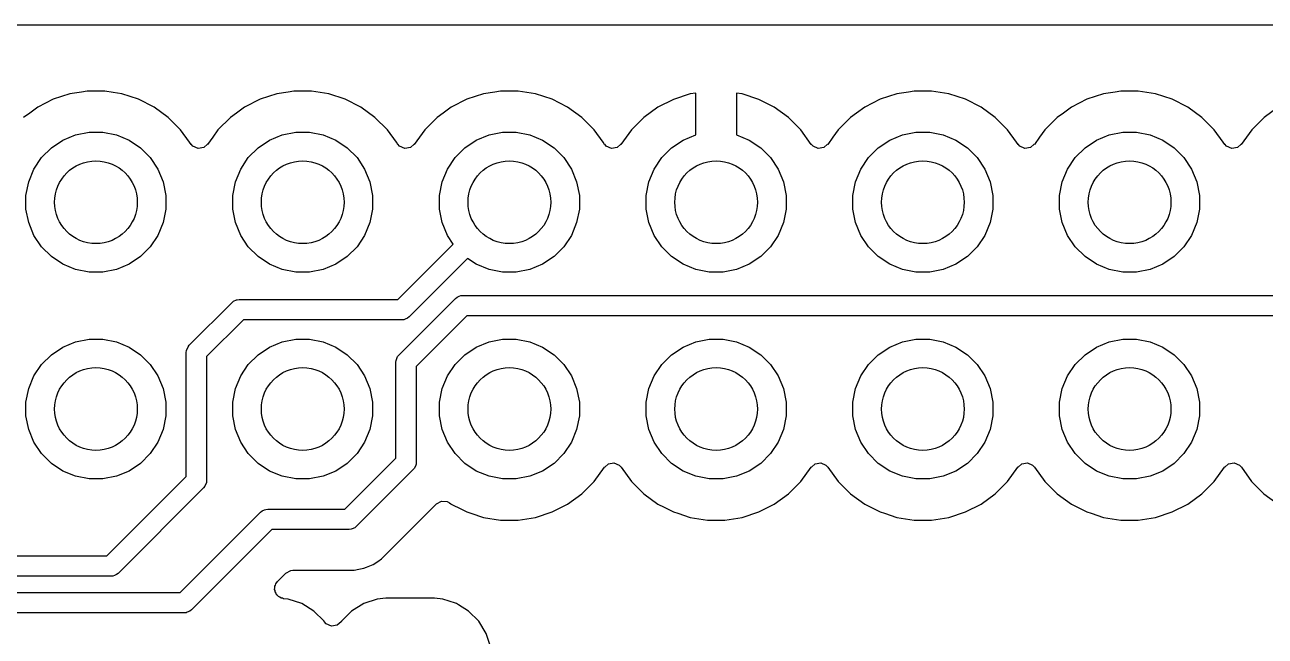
# Model space of a CAD drawing. Header units: inches. Extents: x 1.91 to 4.47, y -4.27 to -2.07.
# Drawn here: x 2.505 to 3.105, y -2.365 to -2.069 of the extents above; entities that cross this region are included whole.
import ezdxf

# ---------------------------------------------------------------- set-up
doc = ezdxf.new("R2010")
doc.units = ezdxf.units.IN
doc.header["$MEASUREMENT"] = 0
doc.layers.add('BLACK', color=250, linetype='CONTINUOUS')

msp = doc.modelspace()

# ---------------------------------------------------------------- linework, layer by layer
at = {"layer": 'BLACK', "linetype": 'CONTINUOUS'}
for p, q in [((2.02821, -2.06892), (4.34975, -2.06892)), ((2.51836, -2.10495), (2.51083, -2.10879)), ((2.5264, -2.10234), (2.51836, -2.10495)), ((2.51836, -2.10495), (2.51836, -2.10495)), ((2.53197, -2.10146), (2.5264, -2.10234)), ((2.53475, -2.10102), (2.53197, -2.10146)), ((2.5432, -2.10102), (2.53475, -2.10102)), ((2.54738, -2.10168), (2.5432, -2.10102)), ((2.55155, -2.10234), (2.54738, -2.10168)), ((2.55959, -2.10495), (2.55155, -2.10234)), ((2.56712, -2.10879), (2.55959, -2.10495)), ((2.55959, -2.10495), (2.55959, -2.10495)), ((2.61836, -2.10495), (2.61083, -2.10879)), ((2.6264, -2.10234), (2.61836, -2.10495)), ((2.61836, -2.10495), (2.61836, -2.10495)), ((2.63197, -2.10146), (2.6264, -2.10234)), ((2.63475, -2.10102), (2.63197, -2.10146)), ((2.6432, -2.10102), (2.63475, -2.10102)), ((2.64738, -2.10168), (2.6432, -2.10102)), ((2.65155, -2.10234), (2.64738, -2.10168)), ((2.65959, -2.10495), (2.65155, -2.10234)), ((2.66712, -2.10879), (2.65959, -2.10495)), ((2.65959, -2.10495), (2.65959, -2.10495)), ((2.71836, -2.10495), (2.71083, -2.10879)), ((2.7264, -2.10234), (2.71836, -2.10495)), ((2.71836, -2.10495), (2.71836, -2.10495)), ((2.73197, -2.10146), (2.7264, -2.10234)), ((2.73475, -2.10102), (2.73197, -2.10146)), ((2.7432, -2.10102), (2.73475, -2.10102)), ((2.74738, -2.10168), (2.7432, -2.10102)), ((2.75155, -2.10234), (2.74738, -2.10168)), ((2.75959, -2.10495), (2.75155, -2.10234)), ((2.76712, -2.10879), (2.75959, -2.10495)), ((2.75959, -2.10495), (2.75959, -2.10495)), ((2.81837, -2.10497), (2.81084, -2.10881)), ((2.82641, -2.10236), (2.81837, -2.10497)), ((2.82913, -2.10193), (2.82641, -2.10236)), ((2.82913, -2.12218), (2.82913, -2.10193)), ((2.85155, -2.10236), (2.84882, -2.10193)), ((2.84882, -2.10193), (2.84882, -2.12218)), ((2.85958, -2.10497), (2.85155, -2.10236)), ((2.86711, -2.10881), (2.85958, -2.10497)), ((2.91836, -2.10495), (2.91083, -2.10879)), ((2.9264, -2.10234), (2.91836, -2.10495)), ((2.91836, -2.10495), (2.91836, -2.10495)), ((2.93197, -2.10146), (2.9264, -2.10234)), ((2.93475, -2.10102), (2.93197, -2.10146)), ((2.9432, -2.10102), (2.93475, -2.10102)), ((2.94738, -2.10168), (2.9432, -2.10102)), ((2.95155, -2.10234), (2.94738, -2.10168)), ((2.95959, -2.10495), (2.95155, -2.10234)), ((2.96712, -2.10879), (2.95959, -2.10495)), ((2.95959, -2.10495), (2.95959, -2.10495)), ((3.01836, -2.10495), (3.01083, -2.10879)), ((3.0264, -2.10234), (3.01836, -2.10495)), ((3.01836, -2.10495), (3.01836, -2.10495)), ((3.03197, -2.10146), (3.0264, -2.10234)), ((3.03475, -2.10102), (3.03197, -2.10146)), ((3.0432, -2.10102), (3.03475, -2.10102)), ((3.04738, -2.10168), (3.0432, -2.10102)), ((3.05155, -2.10234), (3.04738, -2.10168)), ((3.05959, -2.10495), (3.05155, -2.10234)), ((3.06712, -2.10879), (3.05959, -2.10495)), ((3.05959, -2.10495), (3.05959, -2.10495)), ((2.50693, -2.11163), (2.50399, -2.11376)), ((2.51083, -2.10879), (2.50693, -2.11163)), ((2.57396, -2.11376), (2.56712, -2.10879)), ((2.60693, -2.11163), (2.60399, -2.11376)), ((2.61083, -2.10879), (2.60693, -2.11163)), ((2.67396, -2.11376), (2.66712, -2.10879)), ((2.70693, -2.11163), (2.70399, -2.11376)), ((2.71083, -2.10879), (2.70693, -2.11163)), ((2.77396, -2.11376), (2.76712, -2.10879)), ((2.81084, -2.10881), (2.804, -2.11378)), ((2.87395, -2.11378), (2.86711, -2.10881)), ((2.90693, -2.11163), (2.90399, -2.11376)), ((2.91083, -2.10879), (2.90693, -2.11163)), ((2.97396, -2.11376), (2.96712, -2.10879)), ((3.00693, -2.11163), (3.00399, -2.11376)), ((3.01083, -2.10879), (3.00693, -2.11163)), ((3.07396, -2.11376), (3.06712, -2.10879)), ((3.11084, -2.10881), (3.104, -2.11378)), ((2.57994, -2.11974), (2.57396, -2.11376)), ((2.60399, -2.11376), (2.59801, -2.11974)), ((2.60399, -2.11376), (2.60399, -2.11376)), ((2.60399, -2.11376), (2.60399, -2.11376)), ((2.67994, -2.11974), (2.67396, -2.11376)), ((2.70399, -2.11376), (2.69801, -2.11974)), ((2.70399, -2.11376), (2.70399, -2.11376)), ((2.70399, -2.11376), (2.70399, -2.11376)), ((2.77994, -2.11974), (2.77396, -2.11376)), ((2.804, -2.11378), (2.79803, -2.11975)), ((2.804, -2.11378), (2.804, -2.11378)), ((2.87992, -2.11975), (2.87395, -2.11378)), ((2.90399, -2.11376), (2.89801, -2.11974)), ((2.90399, -2.11376), (2.90399, -2.11376)), ((2.90399, -2.11376), (2.90399, -2.11376)), ((2.97994, -2.11974), (2.97396, -2.11376)), ((3.00399, -2.11376), (2.99801, -2.11974)), ((3.00399, -2.11376), (3.00399, -2.11376)), ((3.00399, -2.11376), (3.00399, -2.11376)), ((3.07994, -2.11974), (3.07396, -2.11376)), ((3.104, -2.11378), (3.09803, -2.11975)), ((3.104, -2.11378), (3.104, -2.11378)), ((2.52295, -2.12474), (2.52911, -2.12219)), ((2.52911, -2.12219), (2.53564, -2.12089)), ((2.53564, -2.12089), (2.54231, -2.12089)), ((2.54231, -2.12089), (2.54885, -2.12219)), ((2.54885, -2.12219), (2.555, -2.12474)), ((2.58429, -2.12573), (2.57994, -2.11974)), ((2.59545, -2.12326), (2.59293, -2.12673)), ((2.59801, -2.11974), (2.59545, -2.12326)), ((2.59801, -2.11974), (2.59801, -2.11974)), ((2.59801, -2.11974), (2.59801, -2.11974)), ((2.62295, -2.12474), (2.62911, -2.12219)), ((2.62911, -2.12219), (2.63564, -2.12089)), ((2.63564, -2.12089), (2.64231, -2.12089)), ((2.64231, -2.12089), (2.64885, -2.12219)), ((2.64885, -2.12219), (2.655, -2.12474)), ((2.68429, -2.12573), (2.67994, -2.11974)), ((2.69545, -2.12326), (2.69293, -2.12673)), ((2.69801, -2.11974), (2.69545, -2.12326)), ((2.69801, -2.11974), (2.69801, -2.11974)), ((2.69801, -2.11974), (2.69801, -2.11974)), ((2.72295, -2.12474), (2.72911, -2.12219)), ((2.72911, -2.12219), (2.73564, -2.12089)), ((2.73564, -2.12089), (2.74231, -2.12089)), ((2.74231, -2.12089), (2.74885, -2.12219)), ((2.74885, -2.12219), (2.755, -2.12474)), ((2.78429, -2.12573), (2.77994, -2.11974)), ((2.79803, -2.11975), (2.79295, -2.12674)), ((2.79803, -2.11975), (2.79803, -2.11975)), ((2.82295, -2.12474), (2.82911, -2.12219)), ((2.82911, -2.12219), (2.82913, -2.12218)), ((2.84882, -2.12218), (2.84885, -2.12219)), ((2.84885, -2.12219), (2.855, -2.12474)), ((2.885, -2.12674), (2.87992, -2.11975)), ((2.87992, -2.11975), (2.87992, -2.11975)), ((2.89545, -2.12326), (2.89293, -2.12673)), ((2.89801, -2.11974), (2.89545, -2.12326)), ((2.89801, -2.11974), (2.89801, -2.11974)), ((2.89801, -2.11974), (2.89801, -2.11974)), ((2.92295, -2.12474), (2.92911, -2.12219)), ((2.92911, -2.12219), (2.93564, -2.12089)), ((2.93564, -2.12089), (2.94231, -2.12089)), ((2.94231, -2.12089), (2.94885, -2.12219)), ((2.94885, -2.12219), (2.955, -2.12474)), ((2.98429, -2.12573), (2.97994, -2.11974)), ((2.99545, -2.12326), (2.99293, -2.12673)), ((2.99801, -2.11974), (2.99545, -2.12326)), ((2.99801, -2.11974), (2.99801, -2.11974)), ((2.99801, -2.11974), (2.99801, -2.11974)), ((3.02295, -2.12474), (3.02911, -2.12219)), ((3.02911, -2.12219), (3.03564, -2.12089)), ((3.03564, -2.12089), (3.04231, -2.12089)), ((3.04231, -2.12089), (3.04885, -2.12219)), ((3.04885, -2.12219), (3.055, -2.12474)), ((3.08429, -2.12573), (3.07994, -2.11974)), ((3.09803, -2.11975), (3.09295, -2.12674)), ((3.09803, -2.11975), (3.09803, -2.11975)), ((2.51269, -2.13316), (2.51741, -2.12844)), ((2.51741, -2.12844), (2.52295, -2.12474)), ((2.555, -2.12474), (2.56055, -2.12844)), ((2.56055, -2.12844), (2.56526, -2.13316)), ((2.58502, -2.12673), (2.58429, -2.12573)), ((2.58506, -2.12671), (2.58502, -2.12673)), ((2.58586, -2.12763), (2.58506, -2.12671)), ((2.58838, -2.12872), (2.58586, -2.12763)), ((2.5911, -2.12827), (2.58838, -2.12872)), ((2.59286, -2.12668), (2.5911, -2.12827)), ((2.59293, -2.12673), (2.59286, -2.12668)), ((2.61269, -2.13316), (2.61741, -2.12844)), ((2.61741, -2.12844), (2.62295, -2.12474)), ((2.655, -2.12474), (2.66055, -2.12844)), ((2.66055, -2.12844), (2.66526, -2.13316)), ((2.68502, -2.12673), (2.68429, -2.12573)), ((2.68506, -2.12671), (2.68502, -2.12673)), ((2.68586, -2.12763), (2.68506, -2.12671)), ((2.68838, -2.12872), (2.68586, -2.12763)), ((2.6911, -2.12827), (2.68838, -2.12872)), ((2.69286, -2.12668), (2.6911, -2.12827)), ((2.69293, -2.12673), (2.69286, -2.12668)), ((2.71269, -2.13316), (2.71741, -2.12844)), ((2.71741, -2.12844), (2.72295, -2.12474)), ((2.755, -2.12474), (2.76055, -2.12844)), ((2.76055, -2.12844), (2.76526, -2.13316)), ((2.78502, -2.12673), (2.78429, -2.12573)), ((2.78506, -2.12671), (2.78502, -2.12673)), ((2.78586, -2.12764), (2.78506, -2.12671)), ((2.78839, -2.12873), (2.78586, -2.12764)), ((2.7911, -2.12829), (2.78839, -2.12873)), ((2.79288, -2.12669), (2.7911, -2.12829)), ((2.79295, -2.12674), (2.79288, -2.12669)), ((2.81269, -2.13316), (2.81741, -2.12844)), ((2.81741, -2.12844), (2.82295, -2.12474)), ((2.855, -2.12474), (2.86055, -2.12844)), ((2.86055, -2.12844), (2.86526, -2.13316)), ((2.88504, -2.12672), (2.885, -2.12674)), ((2.88585, -2.12765), (2.88504, -2.12672)), ((2.88837, -2.12874), (2.88585, -2.12765)), ((2.89108, -2.12829), (2.88837, -2.12874)), ((2.89286, -2.12668), (2.89108, -2.12829)), ((2.89293, -2.12673), (2.89286, -2.12668)), ((2.91269, -2.13316), (2.91741, -2.12844)), ((2.91741, -2.12844), (2.92295, -2.12474)), ((2.955, -2.12474), (2.96055, -2.12844)), ((2.96055, -2.12844), (2.96526, -2.13316)), ((2.98502, -2.12673), (2.98429, -2.12573)), ((2.98506, -2.12671), (2.98502, -2.12673)), ((2.98586, -2.12763), (2.98506, -2.12671)), ((2.98838, -2.12872), (2.98586, -2.12763)), ((2.9911, -2.12827), (2.98838, -2.12872)), ((2.99286, -2.12668), (2.9911, -2.12827)), ((2.99293, -2.12673), (2.99286, -2.12668)), ((3.01269, -2.13316), (3.01741, -2.12844)), ((3.01741, -2.12844), (3.02295, -2.12474)), ((3.055, -2.12474), (3.06055, -2.12844)), ((3.06055, -2.12844), (3.06526, -2.13316)), ((3.08502, -2.12673), (3.08429, -2.12573)), ((3.08506, -2.12671), (3.08502, -2.12673)), ((3.08586, -2.12764), (3.08506, -2.12671)), ((3.08839, -2.12873), (3.08586, -2.12764)), ((3.0911, -2.12829), (3.08839, -2.12873)), ((3.09288, -2.12669), (3.0911, -2.12829)), ((3.09295, -2.12674), (3.09288, -2.12669)), ((2.50899, -2.1387), (2.51269, -2.13316)), ((2.56526, -2.13316), (2.56896, -2.1387)), ((2.60899, -2.1387), (2.61269, -2.13316)), ((2.66526, -2.13316), (2.66896, -2.1387)), ((2.70899, -2.1387), (2.71269, -2.13316)), ((2.76526, -2.13316), (2.76896, -2.1387)), ((2.80899, -2.1387), (2.81269, -2.13316)), ((2.86526, -2.13316), (2.86896, -2.1387)), ((2.90899, -2.1387), (2.91269, -2.13316)), ((2.96526, -2.13316), (2.96896, -2.1387)), ((3.00899, -2.1387), (3.01269, -2.13316)), ((3.06526, -2.13316), (3.06896, -2.1387)), ((2.50644, -2.14485), (2.50899, -2.1387)), ((2.56896, -2.1387), (2.57151, -2.14485)), ((2.60644, -2.14485), (2.60899, -2.1387)), ((2.66896, -2.1387), (2.67151, -2.14485)), ((2.70644, -2.14485), (2.70899, -2.1387)), ((2.76896, -2.1387), (2.77151, -2.14485)), ((2.80644, -2.14485), (2.80899, -2.1387)), ((2.86896, -2.1387), (2.87151, -2.14485)), ((2.90644, -2.14485), (2.90899, -2.1387)), ((2.96896, -2.1387), (2.97151, -2.14485)), ((3.00644, -2.14485), (3.00899, -2.1387)), ((3.06896, -2.1387), (3.07151, -2.14485)), ((2.50514, -2.15139), (2.50644, -2.14485)), ((2.57151, -2.14485), (2.57281, -2.15139)), ((2.60514, -2.15139), (2.60644, -2.14485)), ((2.67151, -2.14485), (2.67281, -2.15139)), ((2.70514, -2.15139), (2.70644, -2.14485)), ((2.77151, -2.14485), (2.77281, -2.15139)), ((2.80514, -2.15139), (2.80644, -2.14485)), ((2.87151, -2.14485), (2.87281, -2.15139)), ((2.90514, -2.15139), (2.90644, -2.14485)), ((2.97151, -2.14485), (2.97281, -2.15139)), ((3.00514, -2.15139), (3.00644, -2.14485)), ((3.07151, -2.14485), (3.07281, -2.15139)), ((2.50514, -2.15806), (2.50514, -2.15139)), ((2.57281, -2.15139), (2.57281, -2.15806)), ((2.60514, -2.15806), (2.60514, -2.15139)), ((2.67281, -2.15139), (2.67281, -2.15806)), ((2.70514, -2.15806), (2.70514, -2.15139)), ((2.77281, -2.15139), (2.77281, -2.15806)), ((2.80514, -2.15806), (2.80514, -2.15139)), ((2.87281, -2.15139), (2.87281, -2.15806)), ((2.90514, -2.15806), (2.90514, -2.15139)), ((2.97281, -2.15139), (2.97281, -2.15806)), ((3.00514, -2.15806), (3.00514, -2.15139)), ((3.07281, -2.15139), (3.07281, -2.15806)), ((2.50644, -2.16459), (2.50514, -2.15806)), ((2.57281, -2.15806), (2.57151, -2.16459)), ((2.60644, -2.16459), (2.60514, -2.15806)), ((2.67281, -2.15806), (2.67151, -2.16459)), ((2.70644, -2.16459), (2.70514, -2.15806)), ((2.77281, -2.15806), (2.77151, -2.16459)), ((2.80644, -2.16459), (2.80514, -2.15806)), ((2.87281, -2.15806), (2.87151, -2.16459)), ((2.90644, -2.16459), (2.90514, -2.15806)), ((2.97281, -2.15806), (2.97151, -2.16459)), ((3.00644, -2.16459), (3.00514, -2.15806)), ((3.07281, -2.15806), (3.07151, -2.16459)), ((2.50899, -2.17075), (2.50644, -2.16459)), ((2.57151, -2.16459), (2.56896, -2.17075)), ((2.60899, -2.17075), (2.60644, -2.16459)), ((2.67151, -2.16459), (2.66896, -2.17075)), ((2.70899, -2.17075), (2.70644, -2.16459)), ((2.77151, -2.16459), (2.76896, -2.17075)), ((2.80899, -2.17075), (2.80644, -2.16459)), ((2.87151, -2.16459), (2.86896, -2.17075)), ((2.90899, -2.17075), (2.90644, -2.16459)), ((2.97151, -2.16459), (2.96896, -2.17075)), ((3.00899, -2.17075), (3.00644, -2.16459)), ((3.07151, -2.16459), (3.06896, -2.17075)), ((2.51269, -2.17629), (2.50899, -2.17075)), ((2.56896, -2.17075), (2.56526, -2.17629)), ((2.61269, -2.17629), (2.60899, -2.17075)), ((2.66896, -2.17075), (2.66526, -2.17629)), ((2.71179, -2.17495), (2.70899, -2.17075)), ((2.76896, -2.17075), (2.76526, -2.17629)), ((2.81269, -2.17629), (2.80899, -2.17075)), ((2.86896, -2.17075), (2.86526, -2.17629)), ((2.91269, -2.17629), (2.90899, -2.17075)), ((2.96896, -2.17075), (2.96526, -2.17629)), ((3.01269, -2.17629), (3.00899, -2.17075)), ((3.06896, -2.17075), (3.06526, -2.17629)), ((2.51741, -2.18101), (2.51269, -2.17629)), ((2.56526, -2.17629), (2.56055, -2.18101)), ((2.61741, -2.18101), (2.61269, -2.17629)), ((2.66526, -2.17629), (2.66055, -2.18101)), ((2.68497, -2.20177), (2.71179, -2.17495)), ((2.76526, -2.17629), (2.76055, -2.18101)), ((2.81741, -2.18101), (2.81269, -2.17629)), ((2.86526, -2.17629), (2.86055, -2.18101)), ((2.91741, -2.18101), (2.91269, -2.17629)), ((2.96526, -2.17629), (2.96055, -2.18101)), ((3.01741, -2.18101), (3.01269, -2.17629)), ((3.06526, -2.17629), (3.06055, -2.18101)), ((2.52295, -2.18471), (2.51741, -2.18101)), ((2.56055, -2.18101), (2.555, -2.18471)), ((2.62295, -2.18471), (2.61741, -2.18101)), ((2.66055, -2.18101), (2.655, -2.18471)), ((2.71875, -2.18191), (2.69049, -2.21017)), ((2.72295, -2.18471), (2.71875, -2.18191)), ((2.76055, -2.18101), (2.755, -2.18471)), ((2.82295, -2.18471), (2.81741, -2.18101)), ((2.86055, -2.18101), (2.855, -2.18471)), ((2.92295, -2.18471), (2.91741, -2.18101)), ((2.96055, -2.18101), (2.955, -2.18471)), ((3.02295, -2.18471), (3.01741, -2.18101)), ((3.06055, -2.18101), (3.055, -2.18471)), ((2.52911, -2.18726), (2.52295, -2.18471)), ((2.53564, -2.18856), (2.52911, -2.18726)), ((2.54231, -2.18856), (2.53564, -2.18856)), ((2.54885, -2.18726), (2.54231, -2.18856)), ((2.555, -2.18471), (2.54885, -2.18726)), ((2.62911, -2.18726), (2.62295, -2.18471)), ((2.63564, -2.18856), (2.62911, -2.18726)), ((2.64231, -2.18856), (2.63564, -2.18856)), ((2.64885, -2.18726), (2.64231, -2.18856)), ((2.655, -2.18471), (2.64885, -2.18726)), ((2.72911, -2.18726), (2.72295, -2.18471)), ((2.73564, -2.18856), (2.72911, -2.18726)), ((2.74231, -2.18856), (2.73564, -2.18856)), ((2.74885, -2.18726), (2.74231, -2.18856)), ((2.755, -2.18471), (2.74885, -2.18726)), ((2.82911, -2.18726), (2.82295, -2.18471)), ((2.83564, -2.18856), (2.82911, -2.18726)), ((2.84231, -2.18856), (2.83564, -2.18856)), ((2.84885, -2.18726), (2.84231, -2.18856)), ((2.855, -2.18471), (2.84885, -2.18726)), ((2.92911, -2.18726), (2.92295, -2.18471)), ((2.93564, -2.18856), (2.92911, -2.18726)), ((2.94231, -2.18856), (2.93564, -2.18856)), ((2.94885, -2.18726), (2.94231, -2.18856)), ((2.955, -2.18471), (2.94885, -2.18726)), ((3.02911, -2.18726), (3.02295, -2.18471)), ((3.03564, -2.18856), (3.02911, -2.18726)), ((3.04231, -2.18856), (3.03564, -2.18856)), ((3.04885, -2.18726), (3.04231, -2.18856)), ((3.055, -2.18471), (3.04885, -2.18726)), ((2.60553, -2.2026), (2.60701, -2.20199)), ((2.60701, -2.20199), (2.60731, -2.20187)), ((2.60731, -2.20187), (2.60827, -2.20177)), ((2.60731, -2.20187), (2.60731, -2.20187)), ((2.60827, -2.20177), (2.68497, -2.20177)), ((2.6855, -2.22866), (2.71291, -2.20124)), ((2.71291, -2.20124), (2.71365, -2.20063)), ((2.71365, -2.20063), (2.71469, -2.2002)), ((2.71365, -2.20063), (2.71365, -2.20063)), ((2.71469, -2.2002), (2.71543, -2.1999)), ((2.71543, -2.1999), (2.71639, -2.1998)), ((2.71543, -2.1999), (2.71543, -2.1999)), ((2.71639, -2.1998), (3.45953, -2.1998)), ((2.58412, -2.22388), (2.60479, -2.20321)), ((2.60479, -2.20321), (2.60553, -2.2026)), ((2.60553, -2.2026), (2.60553, -2.2026)), ((2.61031, -2.21161), (2.59252, -2.2294)), ((2.68701, -2.21161), (2.61031, -2.21161)), ((2.68797, -2.21152), (2.68701, -2.21161)), ((2.68849, -2.2113), (2.68797, -2.21152)), ((2.68797, -2.21152), (2.68797, -2.21152)), ((2.68974, -2.21078), (2.68849, -2.2113)), ((2.69049, -2.21017), (2.68974, -2.21078)), ((2.68974, -2.21078), (2.68974, -2.21078)), ((2.71843, -2.20965), (2.6939, -2.23417)), ((3.46156, -2.20965), (2.71843, -2.20965)), ((2.51741, -2.22844), (2.52295, -2.22474)), ((2.52295, -2.22474), (2.52911, -2.22219)), ((2.52911, -2.22219), (2.53564, -2.22089)), ((2.53564, -2.22089), (2.54231, -2.22089)), ((2.54231, -2.22089), (2.54885, -2.22219)), ((2.54885, -2.22219), (2.555, -2.22474)), ((2.555, -2.22474), (2.56055, -2.22844)), ((2.58277, -2.2264), (2.58351, -2.22463)), ((2.58351, -2.22463), (2.58412, -2.22388)), ((2.58351, -2.22463), (2.58351, -2.22463)), ((2.61741, -2.22844), (2.62295, -2.22474)), ((2.62295, -2.22474), (2.62911, -2.22219)), ((2.62911, -2.22219), (2.63564, -2.22089)), ((2.63564, -2.22089), (2.64231, -2.22089)), ((2.64231, -2.22089), (2.64885, -2.22219)), ((2.64885, -2.22219), (2.655, -2.22474)), ((2.655, -2.22474), (2.66055, -2.22844)), ((2.71741, -2.22844), (2.72295, -2.22474)), ((2.72295, -2.22474), (2.72911, -2.22219)), ((2.72911, -2.22219), (2.73564, -2.22089)), ((2.73564, -2.22089), (2.74231, -2.22089)), ((2.74231, -2.22089), (2.74885, -2.22219)), ((2.74885, -2.22219), (2.755, -2.22474)), ((2.755, -2.22474), (2.76055, -2.22844)), ((2.81741, -2.22844), (2.82295, -2.22474)), ((2.82295, -2.22474), (2.82911, -2.22219)), ((2.82911, -2.22219), (2.83564, -2.22089)), ((2.83564, -2.22089), (2.84231, -2.22089)), ((2.84231, -2.22089), (2.84885, -2.22219)), ((2.84885, -2.22219), (2.855, -2.22474)), ((2.855, -2.22474), (2.86055, -2.22844)), ((2.91741, -2.22844), (2.92295, -2.22474)), ((2.92295, -2.22474), (2.92911, -2.22219)), ((2.92911, -2.22219), (2.93564, -2.22089)), ((2.93564, -2.22089), (2.94231, -2.22089)), ((2.94231, -2.22089), (2.94885, -2.22219)), ((2.94885, -2.22219), (2.955, -2.22474)), ((2.955, -2.22474), (2.96055, -2.22844)), ((3.01741, -2.22844), (3.02295, -2.22474)), ((3.02295, -2.22474), (3.02911, -2.22219)), ((3.02911, -2.22219), (3.03564, -2.22089)), ((3.03564, -2.22089), (3.04231, -2.22089)), ((3.04231, -2.22089), (3.04885, -2.22219)), ((3.04885, -2.22219), (3.055, -2.22474)), ((3.055, -2.22474), (3.06055, -2.22844)), ((2.51269, -2.23316), (2.51741, -2.22844)), ((2.56055, -2.22844), (2.56526, -2.23316)), ((2.58268, -2.22736), (2.58277, -2.2264)), ((2.58268, -2.28733), (2.58268, -2.22736)), ((2.59252, -2.2294), (2.59252, -2.28937)), ((2.61269, -2.23316), (2.61741, -2.22844)), ((2.66055, -2.22844), (2.66526, -2.23316)), ((2.68406, -2.23214), (2.68415, -2.23118)), ((2.68415, -2.23118), (2.68488, -2.2294)), ((2.68488, -2.2294), (2.6855, -2.22866)), ((2.68488, -2.2294), (2.68488, -2.2294)), ((2.71269, -2.23316), (2.71741, -2.22844)), ((2.76055, -2.22844), (2.76526, -2.23316)), ((2.81269, -2.23316), (2.81741, -2.22844)), ((2.86055, -2.22844), (2.86526, -2.23316)), ((2.91269, -2.23316), (2.91741, -2.22844)), ((2.96055, -2.22844), (2.96526, -2.23316)), ((3.01269, -2.23316), (3.01741, -2.22844)), ((3.06055, -2.22844), (3.06526, -2.23316)), ((2.50899, -2.2387), (2.51269, -2.23316)), ((2.56526, -2.23316), (2.56896, -2.2387)), ((2.60899, -2.2387), (2.61269, -2.23316)), ((2.66526, -2.23316), (2.66896, -2.2387)), ((2.68406, -2.27847), (2.68406, -2.23214)), ((2.6939, -2.23417), (2.6939, -2.28051)), ((2.70899, -2.2387), (2.71269, -2.23316)), ((2.76526, -2.23316), (2.76896, -2.2387)), ((2.80899, -2.2387), (2.81269, -2.23316)), ((2.86526, -2.23316), (2.86896, -2.2387)), ((2.90899, -2.2387), (2.91269, -2.23316)), ((2.96526, -2.23316), (2.96896, -2.2387)), ((3.00899, -2.2387), (3.01269, -2.23316)), ((3.06526, -2.23316), (3.06896, -2.2387)), ((2.50644, -2.24485), (2.50899, -2.2387)), ((2.56896, -2.2387), (2.57151, -2.24485)), ((2.60644, -2.24485), (2.60899, -2.2387)), ((2.66896, -2.2387), (2.67151, -2.24485)), ((2.70644, -2.24485), (2.70899, -2.2387)), ((2.76896, -2.2387), (2.77151, -2.24485)), ((2.80644, -2.24485), (2.80899, -2.2387)), ((2.86896, -2.2387), (2.87151, -2.24485)), ((2.90644, -2.24485), (2.90899, -2.2387)), ((2.96896, -2.2387), (2.97151, -2.24485)), ((3.00644, -2.24485), (3.00899, -2.2387)), ((3.06896, -2.2387), (3.07151, -2.24485)), ((2.50514, -2.25139), (2.50644, -2.24485)), ((2.57151, -2.24485), (2.57281, -2.25139)), ((2.60514, -2.25139), (2.60644, -2.24485)), ((2.67151, -2.24485), (2.67281, -2.25139)), ((2.70514, -2.25139), (2.70644, -2.24485)), ((2.77151, -2.24485), (2.77281, -2.25139)), ((2.80514, -2.25139), (2.80644, -2.24485)), ((2.87151, -2.24485), (2.87281, -2.25139)), ((2.90514, -2.25139), (2.90644, -2.24485)), ((2.97151, -2.24485), (2.97281, -2.25139)), ((3.00514, -2.25139), (3.00644, -2.24485)), ((3.07151, -2.24485), (3.07281, -2.25139)), ((2.50514, -2.25806), (2.50514, -2.25139)), ((2.57281, -2.25139), (2.57281, -2.25806)), ((2.60514, -2.25806), (2.60514, -2.25139)), ((2.67281, -2.25139), (2.67281, -2.25806)), ((2.70514, -2.25806), (2.70514, -2.25139)), ((2.77281, -2.25139), (2.77281, -2.25806)), ((2.80514, -2.25806), (2.80514, -2.25139)), ((2.87281, -2.25139), (2.87281, -2.25806)), ((2.90514, -2.25806), (2.90514, -2.25139)), ((2.97281, -2.25139), (2.97281, -2.25806)), ((3.00514, -2.25806), (3.00514, -2.25139)), ((3.07281, -2.25139), (3.07281, -2.25806)), ((2.50644, -2.26459), (2.50514, -2.25806)), ((2.57281, -2.25806), (2.57151, -2.26459)), ((2.60644, -2.26459), (2.60514, -2.25806)), ((2.67281, -2.25806), (2.67151, -2.26459)), ((2.70644, -2.26459), (2.70514, -2.25806)), ((2.77281, -2.25806), (2.77151, -2.26459)), ((2.80644, -2.26459), (2.80514, -2.25806)), ((2.87281, -2.25806), (2.87151, -2.26459)), ((2.90644, -2.26459), (2.90514, -2.25806)), ((2.97281, -2.25806), (2.97151, -2.26459)), ((3.00644, -2.26459), (3.00514, -2.25806)), ((3.07281, -2.25806), (3.07151, -2.26459)), ((2.50899, -2.27075), (2.50644, -2.26459)), ((2.57151, -2.26459), (2.56896, -2.27075)), ((2.60899, -2.27075), (2.60644, -2.26459)), ((2.67151, -2.26459), (2.66896, -2.27075)), ((2.70899, -2.27075), (2.70644, -2.26459)), ((2.77151, -2.26459), (2.76896, -2.27075)), ((2.80899, -2.27075), (2.80644, -2.26459)), ((2.87151, -2.26459), (2.86896, -2.27075)), ((2.90899, -2.27075), (2.90644, -2.26459)), ((2.97151, -2.26459), (2.96896, -2.27075)), ((3.00899, -2.27075), (3.00644, -2.26459)), ((3.07151, -2.26459), (3.06896, -2.27075)), ((2.51269, -2.27629), (2.50899, -2.27075)), ((2.56896, -2.27075), (2.56526, -2.27629)), ((2.61269, -2.27629), (2.60899, -2.27075)), ((2.66896, -2.27075), (2.66526, -2.27629)), ((2.71269, -2.27629), (2.70899, -2.27075)), ((2.76896, -2.27075), (2.76526, -2.27629)), ((2.81269, -2.27629), (2.80899, -2.27075)), ((2.86896, -2.27075), (2.86526, -2.27629)), ((2.91269, -2.27629), (2.90899, -2.27075)), ((2.96896, -2.27075), (2.96526, -2.27629)), ((3.01269, -2.27629), (3.00899, -2.27075)), ((3.06896, -2.27075), (3.06526, -2.27629)), ((2.51741, -2.28101), (2.51269, -2.27629)), ((2.56526, -2.27629), (2.56055, -2.28101)), ((2.61741, -2.28101), (2.61269, -2.27629)), ((2.65938, -2.30315), (2.68406, -2.27847)), ((2.66526, -2.27629), (2.66055, -2.28101)), ((2.71741, -2.28101), (2.71269, -2.27629)), ((2.76526, -2.27629), (2.76055, -2.28101)), ((2.81741, -2.28101), (2.81269, -2.27629)), ((2.86526, -2.27629), (2.86055, -2.28101)), ((2.91741, -2.28101), (2.91269, -2.27629)), ((2.96526, -2.27629), (2.96055, -2.28101)), ((3.01741, -2.28101), (3.01269, -2.27629)), ((3.06526, -2.27629), (3.06055, -2.28101)), ((2.52295, -2.28471), (2.51741, -2.28101)), ((2.52911, -2.28726), (2.52295, -2.28471)), ((2.555, -2.28471), (2.54885, -2.28726)), ((2.56055, -2.28101), (2.555, -2.28471)), ((2.62295, -2.28471), (2.61741, -2.28101)), ((2.62911, -2.28726), (2.62295, -2.28471)), ((2.655, -2.28471), (2.64885, -2.28726)), ((2.66055, -2.28101), (2.655, -2.28471)), ((2.69246, -2.28399), (2.6649, -2.31155)), ((2.69307, -2.28325), (2.69246, -2.28399)), ((2.69366, -2.28182), (2.69307, -2.28325)), ((2.69307, -2.28325), (2.69307, -2.28325)), ((2.6938, -2.28147), (2.69366, -2.28182)), ((2.6939, -2.28051), (2.6938, -2.28147)), ((2.6938, -2.28147), (2.6938, -2.28147)), ((2.72295, -2.28471), (2.71741, -2.28101)), ((2.72911, -2.28726), (2.72295, -2.28471)), ((2.755, -2.28471), (2.74885, -2.28726)), ((2.76055, -2.28101), (2.755, -2.28471)), ((2.77994, -2.28971), (2.78491, -2.28287)), ((2.78491, -2.28287), (2.78502, -2.28272)), ((2.78491, -2.28287), (2.78491, -2.28287)), ((2.78502, -2.28272), (2.7851, -2.28277)), ((2.7851, -2.28277), (2.78685, -2.28118)), ((2.78685, -2.28118), (2.78956, -2.28073)), ((2.78956, -2.28073), (2.79209, -2.28182)), ((2.79209, -2.28182), (2.79289, -2.28274)), ((2.79289, -2.28274), (2.79293, -2.28272)), ((2.79293, -2.28272), (2.79304, -2.28287)), ((2.79304, -2.28287), (2.79304, -2.28287)), ((2.79304, -2.28287), (2.79801, -2.28971)), ((2.82295, -2.28471), (2.81741, -2.28101)), ((2.82911, -2.28726), (2.82295, -2.28471)), ((2.855, -2.28471), (2.84885, -2.28726)), ((2.86055, -2.28101), (2.855, -2.28471)), ((2.87994, -2.28971), (2.88491, -2.28287)), ((2.88491, -2.28287), (2.88502, -2.28272)), ((2.88491, -2.28287), (2.88491, -2.28287)), ((2.88502, -2.28272), (2.8851, -2.28277)), ((2.8851, -2.28277), (2.88685, -2.28118)), ((2.88685, -2.28118), (2.88956, -2.28073)), ((2.88956, -2.28073), (2.89209, -2.28182)), ((2.89209, -2.28182), (2.89289, -2.28274)), ((2.89289, -2.28274), (2.89293, -2.28272)), ((2.89293, -2.28272), (2.89304, -2.28287)), ((2.89304, -2.28287), (2.89304, -2.28287)), ((2.89304, -2.28287), (2.89801, -2.28971)), ((2.92295, -2.28471), (2.91741, -2.28101)), ((2.92911, -2.28726), (2.92295, -2.28471)), ((2.955, -2.28471), (2.94885, -2.28726)), ((2.96055, -2.28101), (2.955, -2.28471)), ((2.97994, -2.28971), (2.98491, -2.28287)), ((2.98491, -2.28287), (2.98502, -2.28272)), ((2.98491, -2.28287), (2.98491, -2.28287)), ((2.98502, -2.28272), (2.9851, -2.28277)), ((2.9851, -2.28277), (2.98685, -2.28118)), ((2.98685, -2.28118), (2.98956, -2.28073)), ((2.98956, -2.28073), (2.99209, -2.28182)), ((2.99209, -2.28182), (2.99289, -2.28274)), ((2.99289, -2.28274), (2.99293, -2.28272)), ((2.99293, -2.28272), (2.99304, -2.28287)), ((2.99304, -2.28287), (2.99304, -2.28287)), ((2.99304, -2.28287), (2.99801, -2.28971)), ((3.02295, -2.28471), (3.01741, -2.28101)), ((3.02911, -2.28726), (3.02295, -2.28471)), ((3.055, -2.28471), (3.04885, -2.28726)), ((3.06055, -2.28101), (3.055, -2.28471)), ((3.07994, -2.28971), (3.08491, -2.28287)), ((3.08491, -2.28287), (3.08502, -2.28272)), ((3.08491, -2.28287), (3.08491, -2.28287)), ((3.08502, -2.28272), (3.0851, -2.28277)), ((3.0851, -2.28277), (3.08685, -2.28118)), ((3.08685, -2.28118), (3.08956, -2.28073)), ((3.08956, -2.28073), (3.09209, -2.28182)), ((3.09209, -2.28182), (3.09289, -2.28274)), ((3.09289, -2.28274), (3.09293, -2.28272)), ((3.09293, -2.28272), (3.09304, -2.28287)), ((3.09304, -2.28287), (3.09304, -2.28287)), ((3.09304, -2.28287), (3.09801, -2.28971)), ((2.53564, -2.28856), (2.52911, -2.28726)), ((2.54231, -2.28856), (2.53564, -2.28856)), ((2.54885, -2.28726), (2.54231, -2.28856)), ((2.54422, -2.32579), (2.58268, -2.28733)), ((2.59243, -2.29033), (2.59169, -2.2921)), ((2.59252, -2.28937), (2.59243, -2.29033)), ((2.63564, -2.28856), (2.62911, -2.28726)), ((2.64231, -2.28856), (2.63564, -2.28856)), ((2.64885, -2.28726), (2.64231, -2.28856)), ((2.73564, -2.28856), (2.72911, -2.28726)), ((2.74231, -2.28856), (2.73564, -2.28856)), ((2.74885, -2.28726), (2.74231, -2.28856)), ((2.77396, -2.29569), (2.77994, -2.28971)), ((2.79801, -2.28971), (2.80399, -2.29569)), ((2.83564, -2.28856), (2.82911, -2.28726)), ((2.84231, -2.28856), (2.83564, -2.28856)), ((2.84885, -2.28726), (2.84231, -2.28856)), ((2.87396, -2.29569), (2.87994, -2.28971)), ((2.89801, -2.28971), (2.90399, -2.29569)), ((2.93564, -2.28856), (2.92911, -2.28726)), ((2.94231, -2.28856), (2.93564, -2.28856)), ((2.94885, -2.28726), (2.94231, -2.28856)), ((2.97396, -2.29569), (2.97994, -2.28971)), ((2.99801, -2.28971), (3.00399, -2.29569)), ((3.03564, -2.28856), (3.02911, -2.28726)), ((3.04231, -2.28856), (3.03564, -2.28856)), ((3.04885, -2.28726), (3.04231, -2.28856)), ((3.07396, -2.29569), (3.07994, -2.28971)), ((3.09801, -2.28971), (3.10399, -2.29569)), ((2.59108, -2.29285), (2.54974, -2.33419)), ((2.59169, -2.2921), (2.59108, -2.29285)), ((2.59169, -2.2921), (2.59169, -2.2921)), ((2.76712, -2.30066), (2.77396, -2.29569)), ((2.80399, -2.29569), (2.81083, -2.30066)), ((2.86712, -2.30066), (2.87396, -2.29569)), ((2.90399, -2.29569), (2.91083, -2.30066)), ((2.96712, -2.30066), (2.97396, -2.29569)), ((3.00399, -2.29569), (3.01083, -2.30066)), ((3.06712, -2.30066), (3.07396, -2.29569)), ((3.10399, -2.29569), (3.11083, -2.30066)), ((2.61857, -2.30459), (2.61931, -2.30398)), ((2.61931, -2.30398), (2.62057, -2.30346)), ((2.61931, -2.30398), (2.61931, -2.30398)), ((2.62057, -2.30346), (2.62109, -2.30324)), ((2.62109, -2.30324), (2.62205, -2.30315)), ((2.62109, -2.30324), (2.62109, -2.30324)), ((2.62205, -2.30315), (2.65938, -2.30315)), ((2.68095, -2.32337), (2.70373, -2.30059)), ((2.70373, -2.30059), (2.70614, -2.29927)), ((2.70614, -2.29927), (2.70889, -2.29947)), ((2.70889, -2.29947), (2.71005, -2.30009)), ((2.71005, -2.30009), (2.71062, -2.30051)), ((2.71062, -2.30051), (2.71083, -2.30066)), ((2.71083, -2.30066), (2.71575, -2.30317)), ((2.71575, -2.30317), (2.71836, -2.30449)), ((2.75959, -2.30449), (2.76712, -2.30066)), ((2.81083, -2.30066), (2.8138, -2.30217)), ((2.8138, -2.30217), (2.81836, -2.30449)), ((2.85959, -2.30449), (2.86712, -2.30066)), ((2.91083, -2.30066), (2.9138, -2.30217)), ((2.9138, -2.30217), (2.91836, -2.30449)), ((2.95959, -2.30449), (2.96712, -2.30066)), ((3.01083, -2.30066), (3.0138, -2.30217)), ((3.0138, -2.30217), (3.01836, -2.30449)), ((3.05959, -2.30449), (3.06712, -2.30066)), ((2.57965, -2.3435), (2.61857, -2.30459)), ((2.71836, -2.30449), (2.71836, -2.30449)), ((2.71836, -2.30449), (2.72039, -2.30515)), ((2.72039, -2.30515), (2.7264, -2.30711)), ((2.7264, -2.30711), (2.73475, -2.30843)), ((2.73475, -2.30843), (2.73475, -2.30843)), ((2.73475, -2.30843), (2.7432, -2.30843)), ((2.7432, -2.30843), (2.75155, -2.30711)), ((2.7432, -2.30843), (2.7432, -2.30843)), ((2.75155, -2.30711), (2.75959, -2.30449)), ((2.81836, -2.30449), (2.81836, -2.30449)), ((2.81836, -2.30449), (2.82039, -2.30515)), ((2.82039, -2.30515), (2.8264, -2.30711)), ((2.8264, -2.30711), (2.83475, -2.30843)), ((2.83475, -2.30843), (2.83475, -2.30843)), ((2.83475, -2.30843), (2.8432, -2.30843)), ((2.8432, -2.30843), (2.85155, -2.30711)), ((2.8432, -2.30843), (2.8432, -2.30843)), ((2.85155, -2.30711), (2.85959, -2.30449)), ((2.91836, -2.30449), (2.91836, -2.30449)), ((2.91836, -2.30449), (2.92039, -2.30515)), ((2.92039, -2.30515), (2.9264, -2.30711)), ((2.9264, -2.30711), (2.93475, -2.30843)), ((2.93475, -2.30843), (2.93475, -2.30843)), ((2.93475, -2.30843), (2.9432, -2.30843)), ((2.9432, -2.30843), (2.95155, -2.30711)), ((2.9432, -2.30843), (2.9432, -2.30843)), ((2.95155, -2.30711), (2.95959, -2.30449)), ((3.01836, -2.30449), (3.01836, -2.30449)), ((3.01836, -2.30449), (3.02039, -2.30515)), ((3.02039, -2.30515), (3.0264, -2.30711)), ((3.0264, -2.30711), (3.03475, -2.30843)), ((3.03475, -2.30843), (3.03475, -2.30843)), ((3.03475, -2.30843), (3.0432, -2.30843)), ((3.0432, -2.30843), (3.05155, -2.30711)), ((3.0432, -2.30843), (3.0432, -2.30843)), ((3.05155, -2.30711), (3.05959, -2.30449)), ((2.62409, -2.31299), (2.58517, -2.35191)), ((2.66142, -2.31299), (2.62409, -2.31299)), ((2.66238, -2.3129), (2.66142, -2.31299)), ((2.6629, -2.31268), (2.66238, -2.3129)), ((2.66238, -2.3129), (2.66238, -2.3129)), ((2.66415, -2.31216), (2.6629, -2.31268)), ((2.6649, -2.31155), (2.66415, -2.31216)), ((2.66415, -2.31216), (2.66415, -2.31216)), ((2.32972, -2.32579), (2.54422, -2.32579)), ((2.6753, -2.32841), (2.67712, -2.3272)), ((2.67712, -2.3272), (2.68055, -2.32377)), ((2.68055, -2.32377), (2.68095, -2.32337)), ((2.68055, -2.32377), (2.68055, -2.32377)), ((2.68095, -2.32337), (2.68095, -2.32337)), ((2.63082, -2.33413), (2.63323, -2.33281)), ((2.63323, -2.33281), (2.63427, -2.3327)), ((2.63427, -2.3327), (2.66384, -2.3327)), ((2.66384, -2.3327), (2.66622, -2.33222)), ((2.66622, -2.33222), (2.6686, -2.33175)), ((2.6686, -2.33175), (2.66991, -2.33121)), ((2.66991, -2.33121), (2.67308, -2.32989)), ((2.67308, -2.32989), (2.6753, -2.32841)), ((2.54626, -2.33563), (2.33254, -2.33563)), ((2.54722, -2.33554), (2.54626, -2.33563)), ((2.54791, -2.33525), (2.54722, -2.33554)), ((2.54722, -2.33554), (2.54722, -2.33554)), ((2.54899, -2.3348), (2.54791, -2.33525)), ((2.54974, -2.33419), (2.54899, -2.3348)), ((2.54899, -2.3348), (2.54899, -2.3348)), ((2.62552, -2.34041), (2.62585, -2.33983)), ((2.62585, -2.33983), (2.62598, -2.33925)), ((2.62598, -2.33925), (2.62681, -2.33814)), ((2.62681, -2.33814), (2.63082, -2.33413)), ((2.34533, -2.3435), (2.57965, -2.3435)), ((2.62539, -2.34194), (2.62556, -2.34118)), ((2.62561, -2.34253), (2.62539, -2.34194)), ((2.62556, -2.34118), (2.62552, -2.34041)), ((2.62564, -2.34315), (2.62561, -2.34253)), ((2.62608, -2.34379), (2.62564, -2.34315)), ((2.62635, -2.34451), (2.62608, -2.34379)), ((2.62686, -2.34489), (2.62635, -2.34451)), ((2.62722, -2.34541), (2.62686, -2.34489)), ((2.62793, -2.3457), (2.62722, -2.34541)), ((2.62855, -2.34616), (2.62793, -2.3457)), ((2.58517, -2.35191), (2.58443, -2.35252)), ((2.62918, -2.34621), (2.62855, -2.34616)), ((2.62976, -2.34644), (2.62918, -2.34621)), ((2.632, -2.34667), (2.62976, -2.34644)), ((2.63855, -2.34884), (2.632, -2.34667)), ((2.632, -2.34667), (2.632, -2.34667)), ((2.64442, -2.35247), (2.63855, -2.34884)), ((2.63855, -2.34884), (2.63855, -2.34884)), ((2.66853, -2.34883), (2.66265, -2.35245)), ((2.67509, -2.34665), (2.66853, -2.34883)), ((2.66853, -2.34883), (2.66853, -2.34883)), ((2.67913, -2.34624), (2.67509, -2.34665)), ((2.67509, -2.34665), (2.67509, -2.34665)), ((2.70276, -2.34624), (2.67913, -2.34624)), ((2.67913, -2.34624), (2.67913, -2.34624)), ((2.7068, -2.34665), (2.70276, -2.34624)), ((2.71291, -2.34868), (2.7068, -2.34665)), ((2.7068, -2.34665), (2.7068, -2.34665)), ((2.71336, -2.34883), (2.71291, -2.34868)), ((2.71431, -2.34941), (2.71336, -2.34883)), ((2.71336, -2.34883), (2.71336, -2.34883)), ((2.71924, -2.35245), (2.71431, -2.34941)), ((2.58169, -2.35335), (2.35025, -2.35335)), ((2.58265, -2.35325), (2.58169, -2.35335)), ((2.58317, -2.35304), (2.58265, -2.35325)), ((2.58265, -2.35325), (2.58265, -2.35325)), ((2.58443, -2.35252), (2.58317, -2.35304)), ((2.58443, -2.35252), (2.58443, -2.35252)), ((2.6493, -2.35735), (2.64442, -2.35247)), ((2.64938, -2.35747), (2.6493, -2.35735)), ((2.6493, -2.35735), (2.6493, -2.35735)), ((2.6504, -2.35865), (2.64938, -2.35747)), ((2.65759, -2.35756), (2.65564, -2.35931)), ((2.65761, -2.35754), (2.65759, -2.35756)), ((2.65759, -2.35756), (2.65759, -2.35756)), ((2.65769, -2.35747), (2.65761, -2.35754)), ((2.65777, -2.35734), (2.65769, -2.35747)), ((2.66265, -2.35245), (2.65777, -2.35734)), ((2.65777, -2.35734), (2.65777, -2.35734)), ((2.72412, -2.35734), (2.71924, -2.35245)), ((2.72775, -2.36322), (2.72412, -2.35734)), ((2.65293, -2.35975), (2.6504, -2.35865)), ((2.65564, -2.35931), (2.65293, -2.35975)), ((2.72967, -2.36901), (2.72775, -2.36322))]:
    msp.add_line(p, q, dxfattribs=at)
at = {"layer": 'BLACK'}
for centre in [(2.53898, -2.15472), (2.63898, -2.15472), (2.73898, -2.15472), (2.83898, -2.15472), (2.93898, -2.15472), (3.03898, -2.15472), (2.53898, -2.25472), (2.63898, -2.25472), (2.73898, -2.25472), (2.83898, -2.25472), (2.93898, -2.25472), (3.03898, -2.25472)]:
    msp.add_circle(centre, 0.02, dxfattribs=at)
at = {"layer": 'WHITE'}
for centre in [(2.53898, -2.15472), (2.63898, -2.15472), (2.73898, -2.15472), (2.83898, -2.15472), (2.93898, -2.15472), (3.03898, -2.15472), (2.53898, -2.25472), (2.63898, -2.25472), (2.73898, -2.25472), (2.83898, -2.25472), (2.93898, -2.25472), (3.03898, -2.25472)]:
    msp.add_circle(centre, 0.02, dxfattribs=at)

doc.saveas('drawing.dxf')
